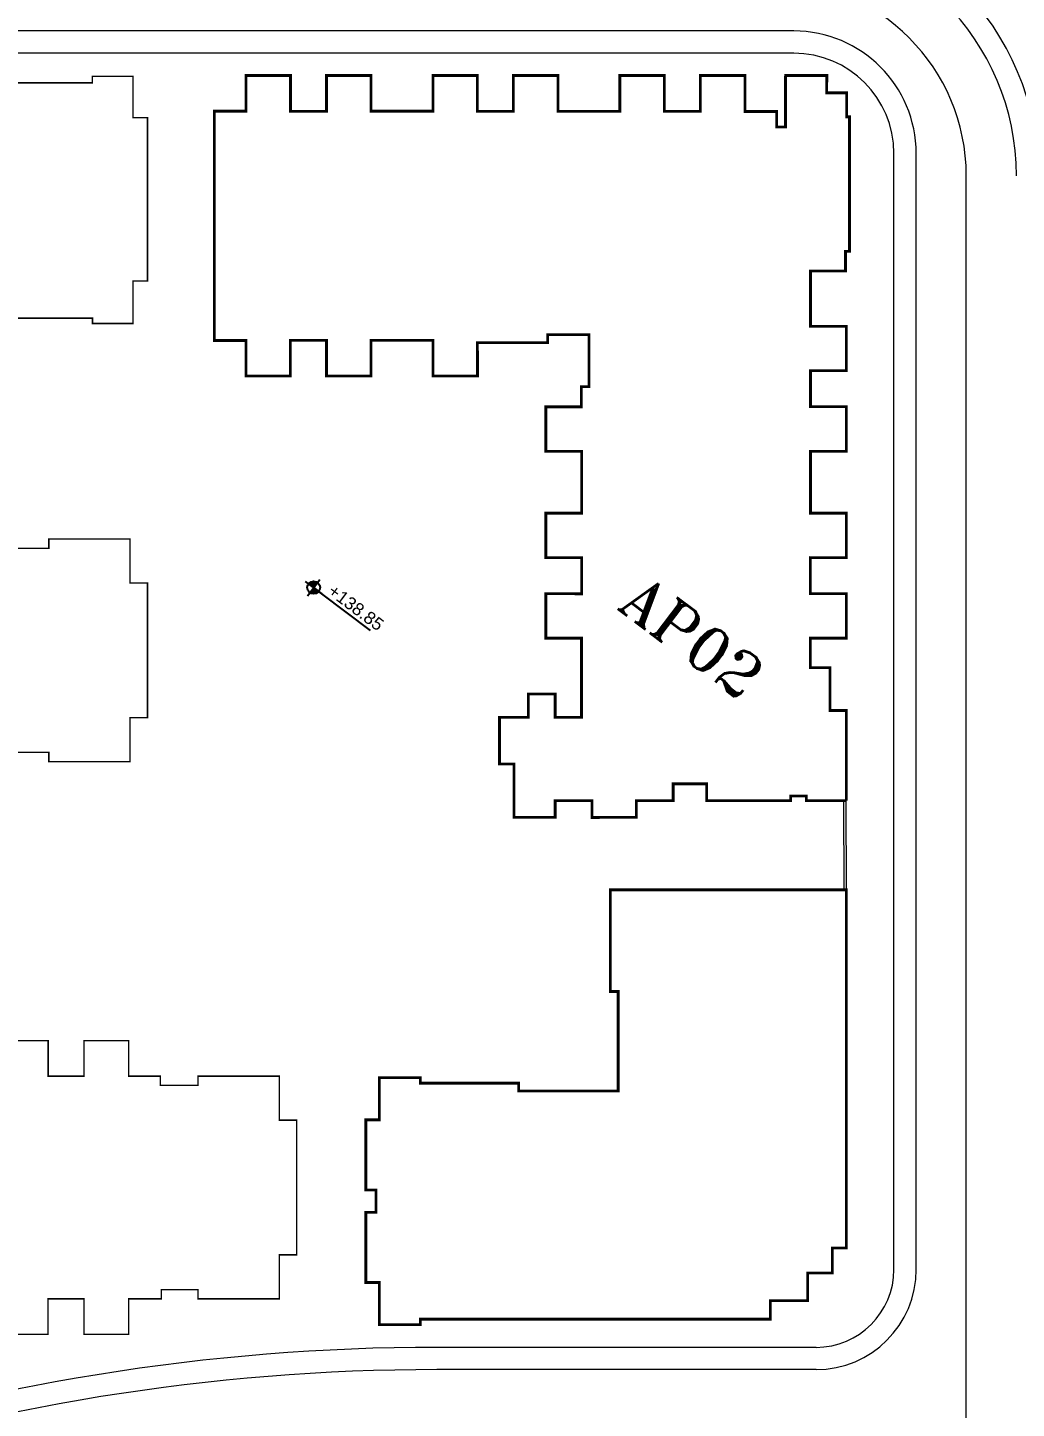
# Model space of a CAD drawing. Header units: inches. Extents: x 2 to 806, y 2 to 666.
# Drawn here: x 513.7 to 602.5, y 331.9 to 456 of the extents above; entities that cross this region are included whole.
import ezdxf
from ezdxf.enums import TextEntityAlignment as Align

# ---------------------------------------------------------------- set-up
doc = ezdxf.new("R2010")
doc.units = ezdxf.units.IN
doc.header["$MEASUREMENT"] = 0
doc.linetypes.add('ACAD_ISO04W100', pattern=[30, 24, -3, 0, -3])
doc.linetypes.add('DASHED2', pattern=[0.375, 0.25, -0.125])
for name, color, linetype in [('ASPHALT', 4, 'Continuous'), ('CL', 1, 'ACAD_ISO04W100'), ('ELV2', 4, 'Continuous'), ('PAVEMENT', 2, 'Continuous'), ('set pack', 253, 'DASHED2')]:
    doc.layers.add(name, color=color, linetype=linetype)
doc.styles.add('3', font='ROMANT.shx', dxfattribs={"height": 4})
doc.styles.add('SDC-TEXT', font='arial.ttf')

# ---------------------------------------------------------------- blocks, each defined once
blk = doc.blocks.new('ap01')
at = {"color": 4}
for p, q in [((-1076.18, 52.48), (-1084.98, 52.49)), ((-1076.18, 52.68), (-1084.2, 52.68))]:
    blk.add_line(p, q, dxfattribs=at)
at = {"color": 4, "const_width": 0.125}
for points in [[(-1028.02, 104.31), (-1024.07, 104.31), (-1024.07, 105.87), (-1011.97, 105.87), (-1011.97, 104.31), (-1008.02, 104.31), (-1008.02, 97.01), (-1008.85, 97.01), (-1008.85, 93.72), (-1008.02, 93.72), (-1008.02, 90.78), (-1004.82, 90.78), (-1004.82, 86.78), (-1008.02, 86.78), (-1008.02, 83.55), (-1004.82, 83.55), (-1004.82, 79.55), (-1008.02, 79.55), (-1008.02, 73.99), (-1004.82, 73.99), (-1004.82, 69.99), (-1008.02, 69.99), (-1008.02, 66.76), (-1004.82, 66.76), (-1004.82, 62.76), (-1008.02, 62.76), (-1008.02, 60.12), (-999.93, 60.12), (-999.93, 56.14), (-998.29, 56.14), (-998.29, 52.43), (-1000.29, 52.43), (-1000.29, 48.93), (-1003.64, 48.93), (-1003.64, 46.49), (-1008.74, 46.49), (-1008.74, 48.93), (-1011.91, 48.93), (-1011.91, 47.65), (-1015.51, 47.65), (-1015.51, 48.63), (-1019.26, 48.63), (-1019.26, 49.88), (-1023.16, 49.88), (-1023.16, 52.43), (-1025.76, 52.43), (-1025.76, 49.23), (-1029.76, 49.23), (-1029.76, 52.43), (-1033, 52.43), (-1032.99, 49.23), (-1036.99, 49.23), (-1036.99, 52.43), (-1042.55, 52.43), (-1042.55, 49.23), (-1046.55, 49.23), (-1046.55, 52.43), (-1056.36, 52.43), (-1056.36, 50.59), (-1059.87, 50.59), (-1059.87, 51.77), (-1062.25, 51.77), (-1062.25, 49.23), (-1070.29, 49.23), (-1070.29, 51.77), (-1072.67, 51.77), (-1072.67, 50.59), (-1076.18, 50.59), (-1076.18, 57.97), (-1073.99, 57.97), (-1073.99, 59.59), (-1075.13, 59.59), (-1075.13, 61.92), (-1076.19, 61.92), (-1076.18, 73.37), (-1074.79, 73.37), (-1074.79, 76.31), (-1076.18, 76.31), (-1076.18, 80.32), (-1075.44, 80.32), (-1075.44, 83.62), (-1076.27, 83.62), (-1076.27, 90.92), (-1072.32, 90.92), (-1072.32, 92.48), (-1060.22, 92.48), (-1060.22, 90.92), (-1056.27, 90.92), (-1056.27, 83.62), (-1057.11, 83.62), (-1057.11, 80.32), (-1056.36, 80.32), (-1056.36, 76.27), (-1057.72, 76.27), (-1057.76, 73.37), (-1056.36, 73.37), (-1056.36, 70.1), (-1048.36, 70.1), (-1048.36, 72.43), (-1038.16, 72.43), (-1038.16, 75.63), (-1034.16, 75.63), (-1034.16, 72.43), (-1023.38, 72.43), (-1023.38, 76.71), (-1028.02, 76.71), (-1028.02, 79.56), (-1031.22, 79.56), (-1031.22, 83.56), (-1028.02, 83.56), (-1028.02, 86.78), (-1031.22, 86.78), (-1031.22, 90.78), (-1028.02, 90.78), (-1028.02, 93.63), (-1027.19, 93.63), (-1027.19, 97.01), (-1028.02, 97.01), (-1028.02, 104.31)], [(-1099.45, 92.48), (-1114.11, 92.48), (-1114.11, 91.18), (-1117.83, 91.18), (-1117.83, 87.52), (-1117.25, 87.52), (-1117.25, 49.2), (-1088.14, 49.2), (-1088.14, 48.72), (-1084.98, 48.72), (-1084.98, 52.49), (-1084.2, 52.49), (-1084.2, 66.98), (-1084.98, 66.98), (-1084.98, 70.34), (-1088.04, 70.34), (-1088.04, 69.86), (-1096.71, 69.86), (-1096.71, 78.51), (-1096.11, 78.51), (-1096.11, 87.54), (-1095.63, 87.54), (-1095.63, 91.18), (-1099.45, 91.18), (-1099.45, 92.48)]]:
    blk.add_lwpolyline(points, dxfattribs=at)
blk = doc.blocks.new('*U254')
for points in [[(0, 1.02, 0.414214), (-1.02, 0), (0, 0)], [(0, -1.02, 0.414214), (1.02, 0), (0, 0)]]:
    blk.add_hatch(color=256).paths.add_polyline_path(points)
for p, q in [((1.62, 0), (-1.62, 0)), ((0, -1.62), (0, 1.62)), ((0, 0), (1.62, 0)), ((11.38, 0), (1.62, 0))]:
    blk.add_line(p, q)
blk.add_circle((0, 0), 1.02)
at = {"style": 'SDC-TEXT'}
blk.add_attdef('LEVEL', text='', height=2, dxfattribs=at).set_placement((2.24, 2.53), align=Align.TOP_LEFT)
blk.add_attdef('T.O.C.', (2.24, -2.56), '', height=2, dxfattribs=at)

msp = doc.modelspace()

# ---------------------------------------------------------------- linework, layer by layer
at = {"layer": 'ASPHALT', "lineweight": 0}
for p, q in [((582.487, 455.679), (483.681, 455.682)), ((593.49, 344.431), (593.487, 444.679)), ((587.019, 378.532), (586.999, 386.532)), ((587.219, 378.532), (587.199, 386.532)), ((584.491, 335.431), (550.443, 335.429))]:
    msp.add_line(p, q, dxfattribs=at)
at = {"layer": 'ASPHALT', "lineweight": 0, "const_width": 0.25}
for points in [[(587.219, 386.532), (587.218, 394.642), (585.739, 394.642), (585.739, 398.492), (583.979, 398.492), (583.979, 401.132), (587.218, 401.132), (587.218, 405.132), (583.978, 405.132), (583.978, 408.376), (587.218, 408.366), (587.218, 412.366), (583.998, 412.366), (583.998, 417.926), (587.218, 417.926), (587.218, 421.926), (583.998, 421.926), (583.997, 425.156), (587.217, 425.156), (587.217, 429.156), (583.997, 429.156), (583.997, 434.115), (587.137, 434.115), (587.137, 435.875), (587.496, 435.875), (587.495, 447.966), (587.245, 447.966), (587.245, 450.124), (585.445, 450.124), (585.465, 451.679), (581.755, 451.678), (581.745, 447.058), (580.948, 447.058), (580.948, 448.441), (578.108, 448.441), (578.108, 451.678), (574.108, 451.678), (574.108, 448.461), (570.874, 448.46), (570.873, 451.678), (566.873, 451.678), (566.873, 448.46), (561.313, 448.459), (561.313, 451.678), (557.313, 451.678), (557.313, 448.459), (554.08, 448.459), (554.08, 451.677), (550.08, 451.677), (550.08, 448.475), (544.521, 448.477), (544.52, 451.677), (540.52, 451.677), (540.52, 448.455), (537.286, 448.455), (537.286, 451.677), (533.286, 451.677), (533.286, 448.477), (530.446, 448.477), (530.446, 427.877), (533.287, 427.877), (533.287, 424.677), (537.277, 424.677), (537.276, 427.896), (540.521, 427.896), (540.521, 424.677), (544.521, 424.677), (544.521, 427.896), (550.081, 427.898), (550.081, 424.677), (554.081, 424.677), (554.08, 427.676), (560.388, 427.676), (560.388, 428.403), (564.107, 428.403), (564.108, 423.732), (563.418, 423.732), (563.418, 421.915), (560.218, 421.915), (560.218, 417.925), (563.438, 417.925), (563.438, 412.365), (560.218, 412.365), (560.218, 408.365), (563.438, 408.365), (563.438, 405.121), (560.218, 405.131), (560.218, 401.131), (563.422, 401.132), (563.423, 394.031), (561.06, 394.031), (561.06, 396.115), (558.66, 396.115), (558.66, 394.031), (556.06, 394.031), (556.061, 389.831), (557.361, 389.831), (557.361, 385.033), (561.061, 385.033), (561.061, 386.533), (564.361, 386.533), (564.361, 385.031), (568.361, 385.032), (568.361, 386.532), (571.661, 386.532), (571.661, 388.046), (574.661, 388.046), (574.661, 386.532), (582.219, 386.532), (582.219, 386.966), (583.619, 386.966), (583.619, 386.532), (587.199, 386.532)], [(587.219, 378.532), (566.019, 378.532), (566.019, 369.392), (566.719, 369.392), (566.72, 360.462), (557.79, 360.461), (557.79, 361.161), (548.96, 361.161), (548.96, 361.661), (545.26, 361.661), (545.26, 357.871), (544.06, 357.871), (544.06, 351.561), (544.96, 351.561), (544.96, 349.561), (544.06, 349.561), (544.06, 343.251), (545.26, 343.251), (545.26, 339.461), (548.96, 339.461), (548.96, 339.961), (580.39, 339.962), (580.39, 341.625), (583.74, 341.625), (583.74, 344.107), (585.953, 344.107), (585.953, 346.362), (587.22, 346.362), (587.219, 378.532)]]:
    msp.add_lwpolyline(points, dxfattribs=at)
at = {"layer": 'ASPHALT', "lineweight": 0}
for centre, radius, start, end in [((580.487, 442.679), 22, 0.00186, 89.99823), ((582.487, 444.679), 11, 0.00186, 89.99823), ((584.49, 344.431), 9, 270.0019, 0.00186), ((550.449, 146.429), 189, 90.0019, 108.38404)]:
    msp.add_arc(centre, radius, start, end, dxfattribs=at)
at = {"layer": 'CL', "lineweight": 0, "ltscale": 5}
msp.add_line((597.991, 328.431), (597.987, 442.679), dxfattribs=at)
msp.add_arc((580.487, 442.679), 17.5, 0.00186, 89.99823, dxfattribs=at)
at = {"layer": 'PAVEMENT', "lineweight": 0}
for p, q in [((582.487, 453.679), (483.681, 453.682)), ((591.49, 344.431), (591.487, 444.679)), ((584.491, 337.431), (550.443, 337.429))]:
    msp.add_line(p, q, dxfattribs=at)
for centre, radius, start, end in [((580.487, 442.679), 24, 0.00186, 89.99823), ((582.487, 444.679), 9, 0.00186, 89.99823), ((584.49, 344.431), 7, 270.0019, 0.00186), ((550.449, 146.429), 191, 90.0019, 108.38404)]:
    msp.add_arc(centre, radius, start, end, dxfattribs=at)

# ---------------------------------------------------------------- block references
at = {"layer": 'ASPHALT', "lineweight": 0, "rotation": 270.0019054468186}
msp.add_blockref('ap01', (432, -666.234), dxfattribs=at)
at = {"layer": 'ELV2', "color": 252}
ref = msp.add_blockref('*U254', (539.366, 405.677), dxfattribs=dict(at, xscale=0.5625047716006252, yscale=0.5625047716006252, zscale=0.5625047716006252, rotation=323.0401138320281))
ref.add_attrib('LEVEL', '+138.85', dxfattribs={"layer": '0', "height": 1.125, "rotation": 323.04011, "style": 'SDC-TEXT'}).set_placement((541.229, 406.058), align=Align.TOP_LEFT)

# ---------------------------------------------------------------- texts
at = {"layer": 'set pack', "color": 0, "linetype": 'ByBlock', "lineweight": 0, "insert": (568.977, 407.07), "char_height": 4, "attachment_point": 1, "rotation": 322.88943, "style": '3'}
msp.add_mtext_dynamic_manual_height_columns('AP02', width=13.4456, gutter_width=20, heights=[0], dxfattribs=at)

doc.saveas('drawing.dxf')
